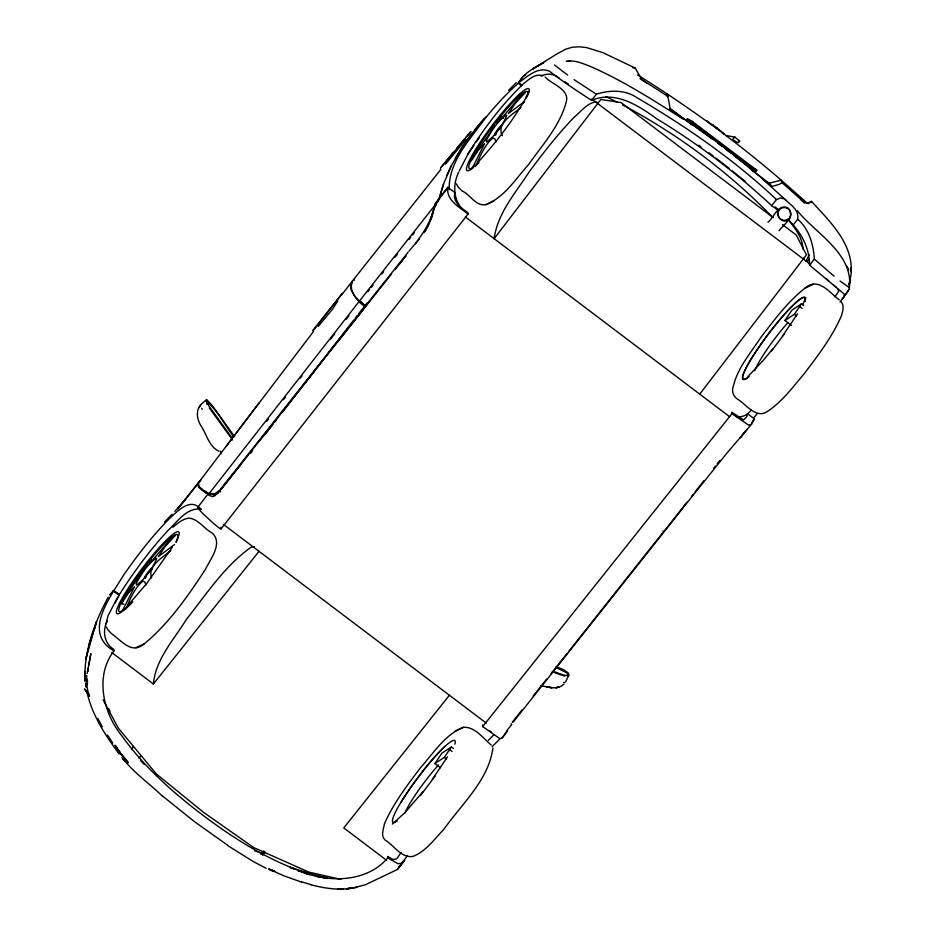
<?xml version="1.0" encoding="UTF-8"?>
<svg xmlns="http://www.w3.org/2000/svg" width="936" height="936" viewBox="0 0 936 936"><rect width="100%" height="100%" fill="white"/><g stroke="black" fill="none" stroke-linecap="round" stroke-linejoin="round"><path stroke-width="1.4" d="M849.408 287.574C853.503 253.738 815.759 233.52 797.297 210.717M849.303 288.662L849.326 283.573M111.77 652.532L153.399 684.005C155.528 659.295 173.967 639.522 186.556 619.187C206.587 593.892 224.839 565.66 251.585 546.87L254.381 546.683M109.828 595.039L113.467 590.838L119.164 595.156L119.445 594.617L113.747 590.323L110.167 594.489M84.743 671.346L84.919 681.162C83.749 651.725 94.267 622.803 108.202 597.25M482.531 724.932L482.683 726.582L499.964 738.738L502.258 737.814L506.996 731.203M87.914 671.404L88.382 667.801M337.826 300.947L332.572 309.091L318.228 326.465M849.397 283.982L851.292 272.926L851.28 267.637L851.175 271.966C852.86 243.138 829.378 220.943 811.489 201.357L807.382 203.194L804.539 202.609L781.958 182.625L781.209 180.145C736.199 141.313 687.96 106.283 637.498 74.88M87.095 673.651L90.85 653.656L88.768 665.391M145.15 578.191L145.595 576.939M106.107 623.797L108.085 615.689L117.632 597.226M201.298 509.324C186.486 499.145 221.528 531.695 221.118 528.828L468 214.098L467.825 212.612C461.085 207.944 452.509 201.942 454.802 192.395L447.724 187.305L442.833 193.623L435.31 203.638L431.707 217.877L425.061 231.122M87.551 682.824L86.978 686.427L88.066 692.02M200.433 480.835L198.011 483.491L198.526 487.071L201.989 490.277L209.57 494.664M439.054 199.485L443.617 184.018M438.247 201.345L443.266 184.556L451.445 165.578M435.053 205.206L434.678 205.546C430.934 223.014 420.58 237.826 409.032 251.07M437.814 201.521C431.028 210.682 431.742 223.798 423.844 232.725M107.184 620.977C102.246 630.735 104.083 643.523 113.829 649.385L113.97 650.906C94.606 675.815 103.007 712.787 121.785 735.743C143.816 766.642 172.435 792.16 202.55 814.963C232.853 837.86 265.403 858.476 301.275 871.428C328.91 883.104 367.275 882.285 387.726 857.879L387.598 856.37L392.956 859.494L396.665 858.827L401.076 852.544M234.643 436.679L212.191 405.452L206.599 399.555L206.762 402.164L208.81 405.85L231.906 437.837M206.189 401.17C216.251 408.517 225.202 425.47 233.684 436.843M458.839 171.885C452.743 184.076 453.106 198.97 462.419 209.442M567.672 676.237L567.801 674.563L566.596 672.727L555.586 667.274M565.496 681.934L568.948 675.043L568.327 673.031L564.01 669.989L556.405 666.619M779.08 230.736C783.549 224.371 796.665 216.204 788.007 208.073C778.495 202.925 773.955 217.585 767.906 222.288M125.635 609.219C130.209 599.321 134.386 587.96 143.056 580.987L144.916 582.169L145.993 584.918M475.687 166.14C480.273 156.242 484.438 144.869 493.108 137.908L494.969 139.09L496.057 141.839M778.822 209.641C773.885 216.567 785.011 225.869 789.972 218.123M440.762 169.498L352.638 280.741C347.56 291.517 358.523 301.146 365.426 305.896L408.143 252.194M482.683 726.582L731.975 413.665L731.882 412.25L743.535 419.948L746.706 416.789L747.536 413.712L754.182 418.743L751.631 424.148L726.359 453.773L690.043 499.063L513.244 722.042M802.702 304.633L805.931 297.472M529.086 91.12L525.997 97.964L527.705 94.7C514.215 119.071 497.039 141.278 478.378 161.881M199.029 407.628L200.795 404.773C195.577 410.658 196.981 419.012 200.643 425.307C206.446 433.684 208.939 446.484 218.685 451.129M446.683 175.652L451.082 166.07L463.156 145.63M811.102 202.539L811.489 201.357M806.06 261.284L809.172 254.697M459.459 170.598L467.286 155.399L473.967 145.267M352.287 281.28L350.532 286.767L350.977 289.587L354.685 296.349L359.541 302.328L358.769 301.895L209.442 493.19L210.167 494.173L204.89 491.306L199.064 486.65L198.432 482.836L258.909 403.088M121.785 602.878L122.733 600.924M840.013 302.059L843.675 297.028L844.553 294.325L809.558 265.157C809.546 247.198 800.514 231.192 787.679 219.258M131.683 749.56L133.286 746.495M440.4 767.731L434.901 763.565L444.354 757.364L451.374 746.951L453.574 748.613M791.552 325.471L784.953 320.486L794.407 314.274L801.427 303.861L803.626 305.534M843.675 297.028L849.291 289.037M472.785 157.845L474.037 155.551M114.789 603.275L119.246 595.214L113.467 590.838M472.048 168.527L484.591 143.653L478.565 149.865L471.381 160.781M496.197 132.9L495.752 135.1M507.195 731.379L502.258 737.814M455.259 158.371L462.84 145.946L471.908 133.45M810.553 264.432L598.151 103.884L598.069 102.784L595.495 101.848C586.427 103.662 580.601 112.004 573.791 117.573C557.587 134.492 543.161 152.989 529.25 171.803C515.689 192.687 497.496 213.197 494.138 238.68L600.818 99.462L621.118 102.609L773.218 217.597M699.754 394.126L806.434 254.908L796.267 235.03L782.438 224.57M434.901 763.565L441.921 753.152L451.374 746.951M784.953 320.486L791.985 310.073L801.427 303.861M407.488 855.644L397.192 869.591L364.993 884.953L351.363 888.276M119.375 594.571C133.836 571.837 149.912 549.982 168.246 530.221C177.278 521.855 187.141 507.066 201.041 509.184M467.696 154.147C483.631 129.016 501.567 104.902 522.99 84.158C528.384 79.911 535.029 73.23 542.587 75.699M447.455 756.896L432.315 779.325M797.507 313.817L782.379 336.246M172.294 547.256L146.893 583.245L128.326 604.972M420.381 795.67L435.439 775.64M771.17 351.468L784.567 333.661M670.27 109.325L667.93 96.42L641.967 79.7L635.158 68.047L603.006 52.685L586.556 47.572L579.501 46.8L572.458 47.198L565.941 49.105L556.908 53.949L532.327 69.206L543.757 62.56C534.526 67.954 523.867 72.762 518.778 82.777C506.376 93.729 495.202 105.979 484.836 118.849C469.568 139.897 448.309 162.15 449.21 189.786M476.389 141.781L479.548 137.428M124.605 597.496L147.888 563.636M474.657 154.405L490.242 132.701L494.5 125.003M807.277 261.694L808.973 259.319M842.178 299.274L848.308 290.768M693.377 122.23L692.734 123.096L686.696 119.738L687.352 118.872L692.242 121.399L756.779 170.188L756.124 171.054L751.198 168.503L733.894 155.446M711.875 138.809L687.55 120.416L688.194 119.539L687.352 118.872M846.928 292.64L848.507 290.511M834.97 296.77L838.773 291.143L837.451 288.522M226.021 446.577L313.677 331.262M739.206 141.64L739.639 141.055L734.912 137.089L726.675 135.615M465.683 141.547L482.052 121.06M691.587 122.265L692.242 121.399M756.124 171.054L755.293 170.399L755.949 169.533M750.11 167.708L750.766 166.854L756.779 170.188M751.198 168.503L751.865 167.649M402.398 863.191L404.539 860.418L397.437 869.287L402.398 863.191L397.858 863.706L387.726 857.879M341.745 294.805L352.193 281.303M465.835 139.546L445.536 164.151M496.22 122.78L497.94 120.545M250.778 453.082L252.544 450.789M265.824 433.625L272.914 424.476M274.681 422.183L276.448 419.901M282.649 411.887L353.691 320.241M355.469 317.947L357.248 315.654M359.026 313.361L367.041 303.042M198.841 482.227L177.793 508.856L198.011 483.491M266.737 421.27L268.503 419M283.538 399.672L285.304 397.402M474.716 129.741L484.216 118.849M300.339 378.074L302.106 375.804M330.42 339.499L332.186 337.229M221.071 489.493L271.534 425.494M792.897 225.295L797.694 219.235C799.426 209.594 790.195 204.703 784.45 198.9L780.589 197.999L776.447 199.543C734.339 159.857 686.615 126.816 636.808 97.601C625.014 89.563 609.476 89.914 596.361 94.232L591.564 100.351C577.255 91.131 563.074 81.736 549.607 71.335C538.153 66.128 527.366 76.448 518.778 82.777L522.218 85.387M151.363 559.33L149.292 562.583L152.077 560.734L171.873 537.662M333.064 336.094L334.831 333.848M346.297 319.211L348.952 315.841M359.272 301.263L434.678 205.546M367.86 291.775L369.615 289.552M371.358 287.329L373.113 285.106M381.865 273.991L383.62 271.768M394.969 257.365L397.589 254.03M408.985 239.557L410.787 237.276M412.589 234.983L414.402 232.701M433.321 208.669L436.036 205.241M209.722 494.676L209.032 493.775L214.285 494.91L217.749 493.202L240.646 464.724M259.974 440.248L315.467 369.849M591.435 99.087L591.564 100.351C615.186 90.359 638.352 105.464 656.838 118.849C697.952 143.781 736.468 172.867 771.638 205.639L776.447 199.543M663.062 530.993L663.87 531.554L687.024 502.117M691.47 496.478L693.237 494.231M695.015 491.973L703.884 480.706M713.63 468.328L715.397 466.081M717.152 463.846L719.807 460.477M435.31 203.638L448.157 187.375M305.288 382.707L391.669 273.803M261.355 853.995L263.823 850.859M797.694 219.235C809.102 229.027 813.431 244.553 814.367 259.061L809.558 265.157L809.464 263.917M337.229 342.272L363.437 309.266M415.584 243.746L419.164 239.23M395.004 269.662L402.152 260.664M403.942 258.406L405.733 256.16M153.399 684.005L259.015 551.316M449.397 695.249L343.781 827.939L386.556 860.278M568.994 651.082L663.261 532.104M399.684 263.765L405.896 255.973M512.308 722.159L522.276 709.652M533.157 696.021L535.883 692.605M536.784 691.47L546.624 679.126M551.105 673.522L567.204 653.328M506.938 730.501L511.723 724.511L511.138 723.715M139.043 758.183L140.716 756.112M262.571 855.27L265.239 851.959M751.982 422.347L754.498 419.246M498.806 129.191L501.462 126.243M148.754 572.27L150.602 570.118M773.042 348.508L763.636 359.962L747.993 376.494M422.99 791.587L405.124 812.471L392.324 824.078M744.132 433.04L747.197 429.308M453.328 152.275L440.411 168.176L470.995 131.602L466.14 136.948M456.768 148.145L464.455 138.961M185.925 498.806L174.868 511.36M272.844 870.585L268.995 868.982M220.206 490.616L214.648 495.951L212.273 496.642L207.581 494.559L198.116 506.914L200.035 508.377M753.574 417.912L757.048 414.075M751.362 409.781C747.981 414.847 742.154 417.76 736.094 416.52M492.172 746.741L499.789 738.913M164.514 522.042L172.072 514.215M488.323 740.364L493.986 734.549M175.512 535.275L165.227 546.472L158.324 556.639L174.447 544.588M482.999 120.054L486.463 116.52M734.912 137.089L732.467 139.569L738.013 142.705L739.639 141.055M508.669 90.312L516.321 82.602M199.333 481.63L200.854 480.262M522.756 103.311L524.382 101.79M201.31 404.118L206.599 399.555M563.881 684.111C559.517 688.674 552.591 688.217 546.928 687.001L551.971 687.667L540.797 685.807M456.417 183.83C457.505 186.732 459.822 188.756 461.974 190.874C470.164 194.419 475.792 206.599 485.924 204.645C504.492 197.227 515.549 179.057 528.395 164.748C542.213 145.22 559.494 126.325 565.987 102.866C570.644 89.4 552.006 84.568 545.161 77.044M172.926 527.237C177.653 523.271 182.719 518.848 189.107 518.064C198.584 519.304 204.212 528.863 212.238 533.075C223.306 543.278 210.272 559.295 205.393 569.404C187.879 596.209 169.159 623.189 144.343 643.769C131.637 654.802 122.078 641.066 111.922 633.953C109.769 631.835 107.453 629.811 106.365 626.909M839.288 299.859C829.062 292.278 818.321 276.623 804.972 288.159C787.492 301.918 774.177 320.089 760.722 337.592C750.695 352.989 737.72 367.766 733.379 385.983C731.402 390.675 733.052 395.881 737.077 398.865C746.062 404.013 755.995 419.585 767.742 411.232C782.414 401.404 793.096 386.849 804.363 373.511C818.052 355.434 832.104 337.147 841.23 316.251C842.564 311.63 844.717 306.177 841.3 301.954M491.248 745.033C483.011 738.258 474.891 726.5 463.39 727.295C444.822 734.713 433.766 752.883 420.919 767.192C407.359 785.093 393.448 803.193 384.415 823.902C383.538 829.202 380.437 835.672 385.129 840.072C393.939 845.29 401.649 858.71 413.244 856.346C426.126 851.058 434.515 838.995 443.875 829.284C461.67 804.106 488.732 779.887 492.898 748.11M151.398 569.322L151.995 568.842M524.511 101.497L508.377 113.548L515.28 103.393L525.564 92.196L521.925 94.583L502.129 117.655L499.344 119.504L501.415 116.239L503.556 118.135M520.861 107.546C513.174 114.133 495.741 123.704 502.339 135.65M170.808 550.637C163.039 557.294 147.198 565.777 151.573 577.851M86.732 675.687L86.124 686.86M781.958 182.625L779.243 184.334L772.071 186.451L722.709 146.133L669.556 108.67M262.735 852.251L261.413 853.07L254.615 850.754M260.676 854.006L261.998 853.187M85.504 675.488L87.621 681.408M751.631 424.148L748.625 425.143L731.975 413.665M525.704 74.822L523.013 76.307L518.251 83.257L521.668 85.843M485.924 204.645L494.407 200.69M813.442 284.216L804.972 288.159M135.872 647.724L144.343 643.769M463.39 727.295L454.908 731.25M354.522 280.039L352.638 280.741M568.667 675.78L563.928 675.172L554.463 671.861M541.078 76.05C546.94 73.02 553.972 73.722 559.003 77.992M752.099 170.364L769.076 183.199L781.209 180.145L807.721 203.568L809.078 203.557M351.035 888.334L353.387 887.843M357.201 887.281C341.886 890.873 325.985 888.744 310.963 884.789M348.005 888.112L350.567 887.726M632.912 67.813L635.158 68.047M269.685 869.275L268.796 869.205M337.756 889.2L343.009 889.013M570.258 61.261L566.327 61.39C574.411 59.693 582.449 63.437 589.867 66.222C622.92 80.543 653.258 100.187 683.608 119.398M274.037 871.123L274.833 871.299L270.071 869.626M84.451 688.826L87.294 691.926M124.032 604.176L121.317 603.86L128.513 592.944L134.538 586.732L121.996 611.606A51.07 7.078 -52.9 0 0 126.255 608.189A51.07 7.078 -52.9 0 0 132.748 601.778M563.612 682.461L564.548 682.566M320.931 877.067L327.682 878.319M346.402 888.755L348.426 889.13M323.517 877.886L325.927 878.354M340.961 879.442L308.693 872.048L253.668 847.536L203.674 812.425L156.347 773.955L118.31 728.114L103.1 699.812M315.643 876.178L319.901 877.184M305.803 873.545L310.003 874.715M270.165 870.223L274.517 871.451M301.673 881.887L311.126 884.66M85.387 689.797L89.634 696.173M564.724 676.108L552.31 671.872M209.442 493.19L214.613 493.869L219.632 490.37L364.9 306.563L358.769 301.895M301.462 882.075L283.397 875.628L269.17 869.24M297.718 870.48L307.23 873.756L297.636 870.422M292.839 868.128L312.706 874.528L327.062 877.816L327.132 878.576M266.198 868.351L253.094 861.424L227.495 845.442M293.916 869.017L290.207 867.321L291.693 868.456M646.6 83L640.025 78.659M606.048 96.63L617.421 102.375M622.475 104.926L625.002 106.201M626.266 106.844C680.238 135.919 729.916 173.289 772.645 217.269M364.467 306.224L365.239 306.645L361.109 301.591M707.651 121.2L706.937 120.966M723.82 133.719L724.628 134.176L714.952 126.395M771.638 205.639L778.331 210.389M574.119 79.654L596.361 94.232M554.463 64.97L567.52 74.985M564.946 81.853L568.491 84.217M227.518 845.149L194.395 821.609L162.747 796.185M707.99 121.82L709.663 122.99M489.247 730.56L491.388 732.092M712.261 124.418L713.992 125.681M710.494 123.587L713.478 125.763M848.8 287.27L840.037 281.011M698.782 145.267L701.052 146.952M688.194 119.539L755.293 170.399M717.666 143.185L722.299 146.695M724.616 148.438L730.419 152.825M670.129 108.389L692.16 125.05M799.917 306.751L802.117 308.424M794.407 314.274L796.606 315.947M465.426 216.976L729.6 416.695M205.499 491.95L207.675 493.6M223.306 524.312L486.252 723.107M198.865 507.09C188.51 498.642 176.67 512.203 169.334 518.673C152.369 535.918 137.522 555.13 123.704 574.961C110.998 596.244 81.748 632.502 113.97 650.906M449.865 749.841L452.065 751.503M444.354 757.364L446.554 759.026M363.063 304.141L365.988 306.365M592.476 99.567L598.151 103.884M468 214.098C459.459 206.926 446.261 200.69 447.736 187.375M709.02 152.825L713.489 156.289M715.724 158.02L729.132 168.386M717.608 128.782L715.724 127.354L717.222 128.583M686.696 119.738L687.55 120.416M732.408 171.019L745.407 181.572M804.27 202.96L800.479 199.345M814.367 259.061L834.105 276.214M833.812 285.223L836.14 287.27M762.524 179.057L786.217 200.409M162.689 796.454C149.748 783.643 134.222 773.276 123.061 758.792L124.827 761.062L121.879 757.61M775.219 206.938L778.401 209.781M826.816 279.115L828.664 280.812M769.076 183.199L771.229 185.539M204.773 490.967L206.248 492.558M204.224 491.377L205.744 493.038M140.576 760.5L144.144 764.408M124.195 758.043L128.396 762.805L124.348 757.528M86.545 691.107L87.797 692.652M118.381 750.169L120.042 752.24M121.692 754.311L124.172 757.411M232.584 439.943L209.313 407.967M87.996 692.792L89.388 694.582M219.972 490.944L220.709 491.891M788.206 219.527C794.839 228.197 802.643 237.463 802.936 248.929M89.329 695.846L85.27 690.171M122.674 756.545L115.97 746.144M118.849 751.362L121.177 754.814M123.517 758.254L125.073 760.558M107.429 735.041L112.718 743.008M115.116 745.325L118.825 751.339M201.72 408.26L202.34 409.325M108.681 708.646L110.097 711.091M97.765 718.357L102.281 726.769M206.528 403.205L207.067 404.422M220.147 451.035L221.153 453.621M115.233 745.348L119.2 753.913C104.926 734.994 91.658 714.273 86.662 690.791M667.93 96.42L667.356 94.068L667.368 96.712M85.632 683.409L86.053 686.848M220.943 527.167L221.118 528.828M803.673 258.231L803.755 259.33M751.292 359.014A51.07 7.078 -52.9 0 1 787.784 310.74A51.07 7.078 -52.9 0 1 805.054 301.181M747.361 377.992A51.07 7.078 -52.9 0 1 751.175 359.143M749.116 376.576A51.07 7.078 -52.9 0 1 752.766 356.335A51.07 7.078 -52.9 0 1 795.343 303.065M795.46 302.901A51.07 7.078 -52.9 0 1 804.96 301.111M787.749 322.803A40.856 5.663 -52.9 0 0 760.874 358.874A40.856 5.663 -52.9 0 0 754.744 370.726M397.215 821.001A51.07 7.078 -52.9 0 1 401.017 802.164A51.07 7.078 -52.9 0 1 445.349 746.027M401.111 802.21A51.07 7.078 -52.9 0 1 423.037 771.065M423.013 770.948A51.07 7.078 -52.9 0 1 454.908 744.19M405.124 812.694A40.856 5.663 -52.9 0 1 410.822 801.953A40.856 5.663 -52.9 0 1 438.563 764.911M121.153 612.296A51.07 7.078 -52.9 0 1 120.112 602.023A51.07 7.078 -52.9 0 1 146.823 562.407M146.952 562.243A51.07 7.078 -52.9 0 1 178.846 535.486M178.308 537.182A51.07 7.078 -52.9 0 1 176.108 542.225M126.781 592.57A48.064 6.669 -52.9 0 0 118.732 610.471A48.064 6.669 -52.9 0 0 127.998 606.458M126.898 592.476A48.064 6.669 -52.9 0 1 163.753 544.389A48.064 6.669 -52.9 0 1 176.108 541.827M131.017 603.533A48.064 6.669 -52.9 0 1 128.103 606.294M146.507 576.494A6.026 0.831 -52.9 0 1 145.033 576.494A6.026 0.831 -52.9 0 1 150.041 569.661A6.026 0.831 -52.9 0 1 151.515 569.661M478.94 162.618A51.07 7.078 -52.9 0 1 476.307 165.099M473.054 167.872A51.07 7.078 -52.9 0 1 466.467 169.369A51.07 7.078 -52.9 0 1 496.946 119.258A51.07 7.078 -52.9 0 1 519.468 94.126M528.91 92.407A51.07 7.078 -52.9 0 0 529.25 89.903A51.07 7.078 -52.9 0 0 519.398 94.173M478.05 163.379A48.064 6.669 -52.9 0 1 476.845 149.503A48.064 6.669 -52.9 0 1 497.472 120.182M497.531 120.136A48.064 6.669 -52.9 0 1 527.05 96.548M495.202 134.655A6.026 0.831 -52.9 0 1 497.262 130.034A6.026 0.831 -52.9 0 1 502.024 125.319M790.417 212.999C792.289 221.352 779.162 223.236 778.296 214.824C776.482 206.482 789.481 204.656 790.417 212.999M850.251 278.799L849.104 284.684L850.297 278.717M136.317 583.35L136.481 585.175C145.302 578.553 152.556 568.772 156.71 558.558L156.265 558.113C147.537 564.314 141.289 573.943 136.317 583.35M486.381 140.26L486.533 142.096C495.355 135.474 502.62 125.693 506.762 115.467L506.317 115.023C497.589 121.235 491.341 130.864 486.381 140.26M86.779 655.177L85.831 658.897L94.981 626.757L89.177 644.647L90.605 640.142L86.779 655.177M94.208 629.565L96.478 621.82L94.208 629.565M313.408 329.905L312.94 330.794L342.389 293.331L313.408 329.905M743.968 433.239L740.317 437.65L743.968 433.239M558.944 687.106L555.773 687.703L558.991 687.141M848.578 269.919L846.823 266.339L848.589 270.024"/></g></svg>
